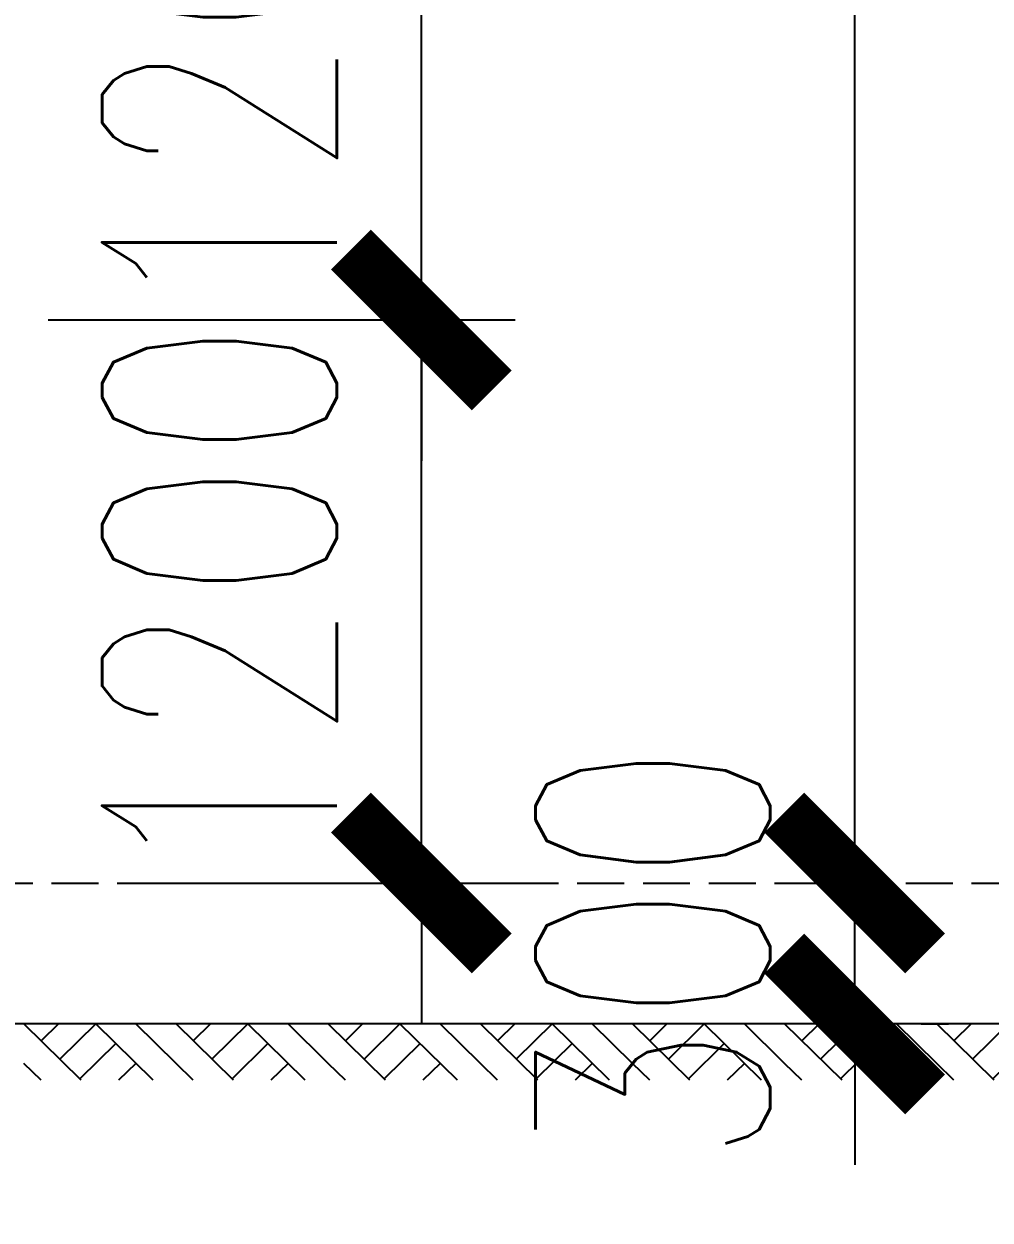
# Model space of a CAD drawing. Extents: x 220580 to 2027826, y -309201 to 71987.
# Drawn here: x 1064550 to 1066609, y -178394 to -175846 of the extents above; entities that cross this region are included whole.
import ezdxf

# ---------------------------------------------------------------- set-up
doc = ezdxf.new("R2010")
doc.units = 0
doc.linetypes.add('DASH', pattern=[0.35, 0.25, -0.1])
doc.linetypes.add('ZN-DOT', pattern=[0.25, 0, -0.25])
for name, color, linetype in [('!ZN6-层高线-8', 8, 'ZN-DOT'), ('20剖面图$0$A-HATCH-1', 252, 'Continuous'), ('20剖面图$0$A-SFCE', 30, 'Continuous'), ('DIM', 173, 'Continuous')]:
    doc.layers.add(name, color=color, linetype=linetype)
doc.styles.add('DHTEXT-1', font='ROMANS.shx', dxfattribs={"width": 0.7, "bigfont": 'CHINESE.shx'})
doc.dimstyles.new('ZN3', dxfattribs={"dimscale": 3, "dimtxt": 2.5, "dimasz": 1.5, "dimexe": 1, "dimexo": 2, "dimgap": 0.9, "dimtad": 1, "dimdec": 0, "dimdsep": 46, "dimtxsty": 'DHTEXT-1', "dimblk": 'ARCHTICK', "dimcen": 2.5, "dimclrd": 173, "dimclre": 173, "dimclrt": 7, "dimazin": 2, "dimtfac": 1, "dimtix": 1, "dimtmove": 2, "dimatfit": 3, "dimfxl": 0, "dimarcsym": 0})

# ---------------------------------------------------------------- blocks, each defined once
blk = doc.blocks.new('_ArchTick')
at = {"color": 0, "linetype": 'ByBlock', "const_width": 0.4}
blk.add_lwpolyline([(-0.5, -0.5), (0.5, 0.5)], dxfattribs=at)
blk = doc.blocks.new('*D640')
at = {"layer": 'Defpoints', "color": 0, "ltscale": 30, "transparency": 16777216}
for p in [(1064405.9, -176476.4), (1065397, -176476.4), (1064405.9, -177676.4)]:
    blk.add_point(p, dxfattribs=at)
at = {"layer": 'DIM', "color": 173, "linetype": 'ByBlock', "lineweight": -2, "ltscale": 30, "transparency": 16777216}
for p, q in [((1065397, -176476.4), (1065397, -176176.4)), ((1064805.9, -176476.4), (1065597, -176476.4)), ((1065397, -177676.4), (1065397, -176476.4)), ((1064805.9, -177676.4), (1065597, -177676.4)), ((1065397, -177676.4), (1065397, -177976.4))]:
    blk.add_line(p, q, dxfattribs=at)
at = {"layer": 'DIM', "color": 173, "lineweight": -2, "ltscale": 30, "transparency": 16777216, "xscale": 300, "yscale": 300, "zscale": 300}
for p, rotation in [((1065397, -176476.4), 270), ((1065397, -177676.4), 90)]:
    blk.add_blockref('_ArchTick', p, dxfattribs=dict(at, rotation=rotation))
at = {"layer": 'DIM', "color": 7, "ltscale": 30, "transparency": 16777216, "insert": (1064967, -177076.4), "char_height": 500, "attachment_point": 5, "rotation": 90, "style": 'DHTEXT-1'}
blk.add_mtext('1200', dxfattribs=at)
blk = doc.blocks.new('*D641')
at = {"layer": 'Defpoints', "color": 0, "ltscale": 30, "transparency": 16777216}
for p in [(1064202.1, -175276.4), (1065397, -175276.4), (1064202.1, -176476.4)]:
    blk.add_point(p, dxfattribs=at)
at = {"layer": 'DIM', "color": 173, "linetype": 'ByBlock', "lineweight": -2, "ltscale": 30, "transparency": 16777216}
for p, q in [((1065397, -175276.4), (1065397, -174976.4)), ((1064602.1, -175276.4), (1065597, -175276.4)), ((1065397, -176476.4), (1065397, -175276.4)), ((1064602.1, -176476.4), (1065597, -176476.4)), ((1065397, -176476.4), (1065397, -176776.4))]:
    blk.add_line(p, q, dxfattribs=at)
at = {"layer": 'DIM', "color": 173, "lineweight": -2, "ltscale": 30, "transparency": 16777216, "xscale": 300, "yscale": 300, "zscale": 300}
for p, rotation in [((1065397, -175276.4), 270), ((1065397, -176476.4), 90)]:
    blk.add_blockref('_ArchTick', p, dxfattribs=dict(at, rotation=rotation))
at = {"layer": 'DIM', "color": 7, "ltscale": 30, "transparency": 16777216, "insert": (1064967, -175876.4), "char_height": 500, "attachment_point": 5, "rotation": 90, "style": 'DHTEXT-1'}
blk.add_mtext('1200', dxfattribs=at)
blk = doc.blocks.new('*D642')
at = {"layer": 'Defpoints', "color": 0, "ltscale": 30, "transparency": 16777216}
for p in [(1066061.9, -177676.4), (1066320.2, -177676.4), (1066061.9, -177976.4)]:
    blk.add_point(p, dxfattribs=at)
at = {"layer": 'DIM', "color": 173, "linetype": 'ByBlock', "lineweight": -2, "ltscale": 30, "transparency": 16777216}
for p, q in [((1066320.2, -177676.4), (1066320.2, -177376.4)), ((1066320.2, -177976.4), (1066320.2, -177676.4)), ((1066461.9, -177676.4), (1066520.2, -177676.4)), ((1066320.2, -177976.4), (1066320.2, -178276.4)), ((1066461.9, -177976.4), (1066520.2, -177976.4))]:
    blk.add_line(p, q, dxfattribs=at)
at = {"layer": 'DIM', "color": 173, "lineweight": -2, "ltscale": 30, "transparency": 16777216, "xscale": 300, "yscale": 300, "zscale": 300}
for p, rotation in [((1066320.2, -177676.4), 270), ((1066320.2, -177976.4), 90)]:
    blk.add_blockref('_ArchTick', p, dxfattribs=dict(at, rotation=rotation))
at = {"layer": 'DIM', "color": 7, "ltscale": 30, "transparency": 16777216, "insert": (1065890.2, -177826.4), "char_height": 500, "attachment_point": 5, "rotation": 90, "style": 'DHTEXT-1'}
blk.add_mtext('300', dxfattribs=at)
blk = doc.blocks.new('*D643')
at = {"layer": 'Defpoints', "color": 0, "ltscale": 30, "transparency": 16777216}
for p in [(1066061.9, -162776.4), (1066320.2, -162776.4), (1066061.9, -177676.4)]:
    blk.add_point(p, dxfattribs=at)
at = {"layer": 'DIM', "color": 173, "linetype": 'ByBlock', "lineweight": -2, "ltscale": 30, "transparency": 16777216}
for p, q in [((1066320.2, -177676.4), (1066320.2, -162776.4)), ((1066461.9, -162776.4), (1066520.2, -162776.4)), ((1066461.9, -177676.4), (1066520.2, -177676.4))]:
    blk.add_line(p, q, dxfattribs=at)
at = {"layer": 'DIM', "color": 173, "lineweight": -2, "ltscale": 30, "transparency": 16777216, "xscale": 300, "yscale": 300, "zscale": 300}
for p, rotation in [((1066320.2, -162776.4), 90), ((1066320.2, -177676.4), 270)]:
    blk.add_blockref('_ArchTick', p, dxfattribs=dict(at, rotation=rotation))
at = {"layer": 'DIM', "color": 7, "ltscale": 30, "transparency": 16777216, "insert": (1065890.2, -170226.4), "char_height": 500, "attachment_point": 5, "rotation": 90, "style": 'DHTEXT-1'}
blk.add_mtext('14900', dxfattribs=at)
blk = doc.blocks.new('20剖面图$0$$LinePat$素土夯实')
at = {"color": 0}
for p, q in [((0, -210), (210, 0)), ((120, -300), (420, 0)), ((420, 0), (607.5, -187.5)), ((495, -300), (795, 0)), ((615, 0), (705, -90)), ((315, -105), (502.5, -292.5)), ((210, -210), (300, -300)), ((705, -300), (795, -210))]:
    blk.add_line(p, q, dxfattribs=at)

msp = doc.modelspace()

# ---------------------------------------------------------------- linework, layer by layer
at = {"layer": '!ZN6-层高线-8', "linetype": 'DASH', "ltscale": 400}
msp.add_line((1060129.3, -177676.4), (1071949.9, -177676.4), dxfattribs=at)
at = {"layer": '20剖面图$0$A-SFCE'}
msp.add_line((1071949.9, -177976.4), (1063902.1, -177976.4), dxfattribs=at)

# ---------------------------------------------------------------- block references
at = {"layer": '20剖面图$0$A-HATCH-1', "xscale": -0.4077054208077506, "yscale": 0.4, "zscale": 0.4}
for p in [(1064874.4, -177976.4), (1065198.6, -177976.4), (1065522.7, -177976.4), (1065846.8, -177976.4), (1066170.9, -177976.4), (1066495.1, -177976.4), (1066819.2, -177976.4)]:
    msp.add_blockref('20剖面图$0$$LinePat$素土夯实', p, dxfattribs=at)

# ---------------------------------------------------------------- dimensions: what is measured, and where the dimension line sits
at = {"layer": 'DIM', "ltscale": 30}
for p1, p2, distance, picture, middle in [((1066061.9, -177676.4), (1066061.9, -162776.4), -258.3, '*D643', (1065890.2, -170226.4)), ((1064202.1, -176476.4), (1064202.1, -175276.4), -1195, '*D641', (1064967, -175876.4)), ((1064405.9, -177676.4), (1064405.9, -176476.4), -991.1, '*D640', (1064967, -177076.4)), ((1066061.9, -177976.4), (1066061.9, -177676.4), -258.3, '*D642', (1065890.2, -177826.4))]:
    dim = msp.add_aligned_dim(p1=p1, p2=p2, distance=distance, dimstyle='ZN3', override={"dimscale": 200}, dxfattribs=at)
    dim.commit()
    dim.dimension.update_dxf_attribs({"geometry": picture, "text_midpoint": middle})

doc.saveas('drawing.dxf')
